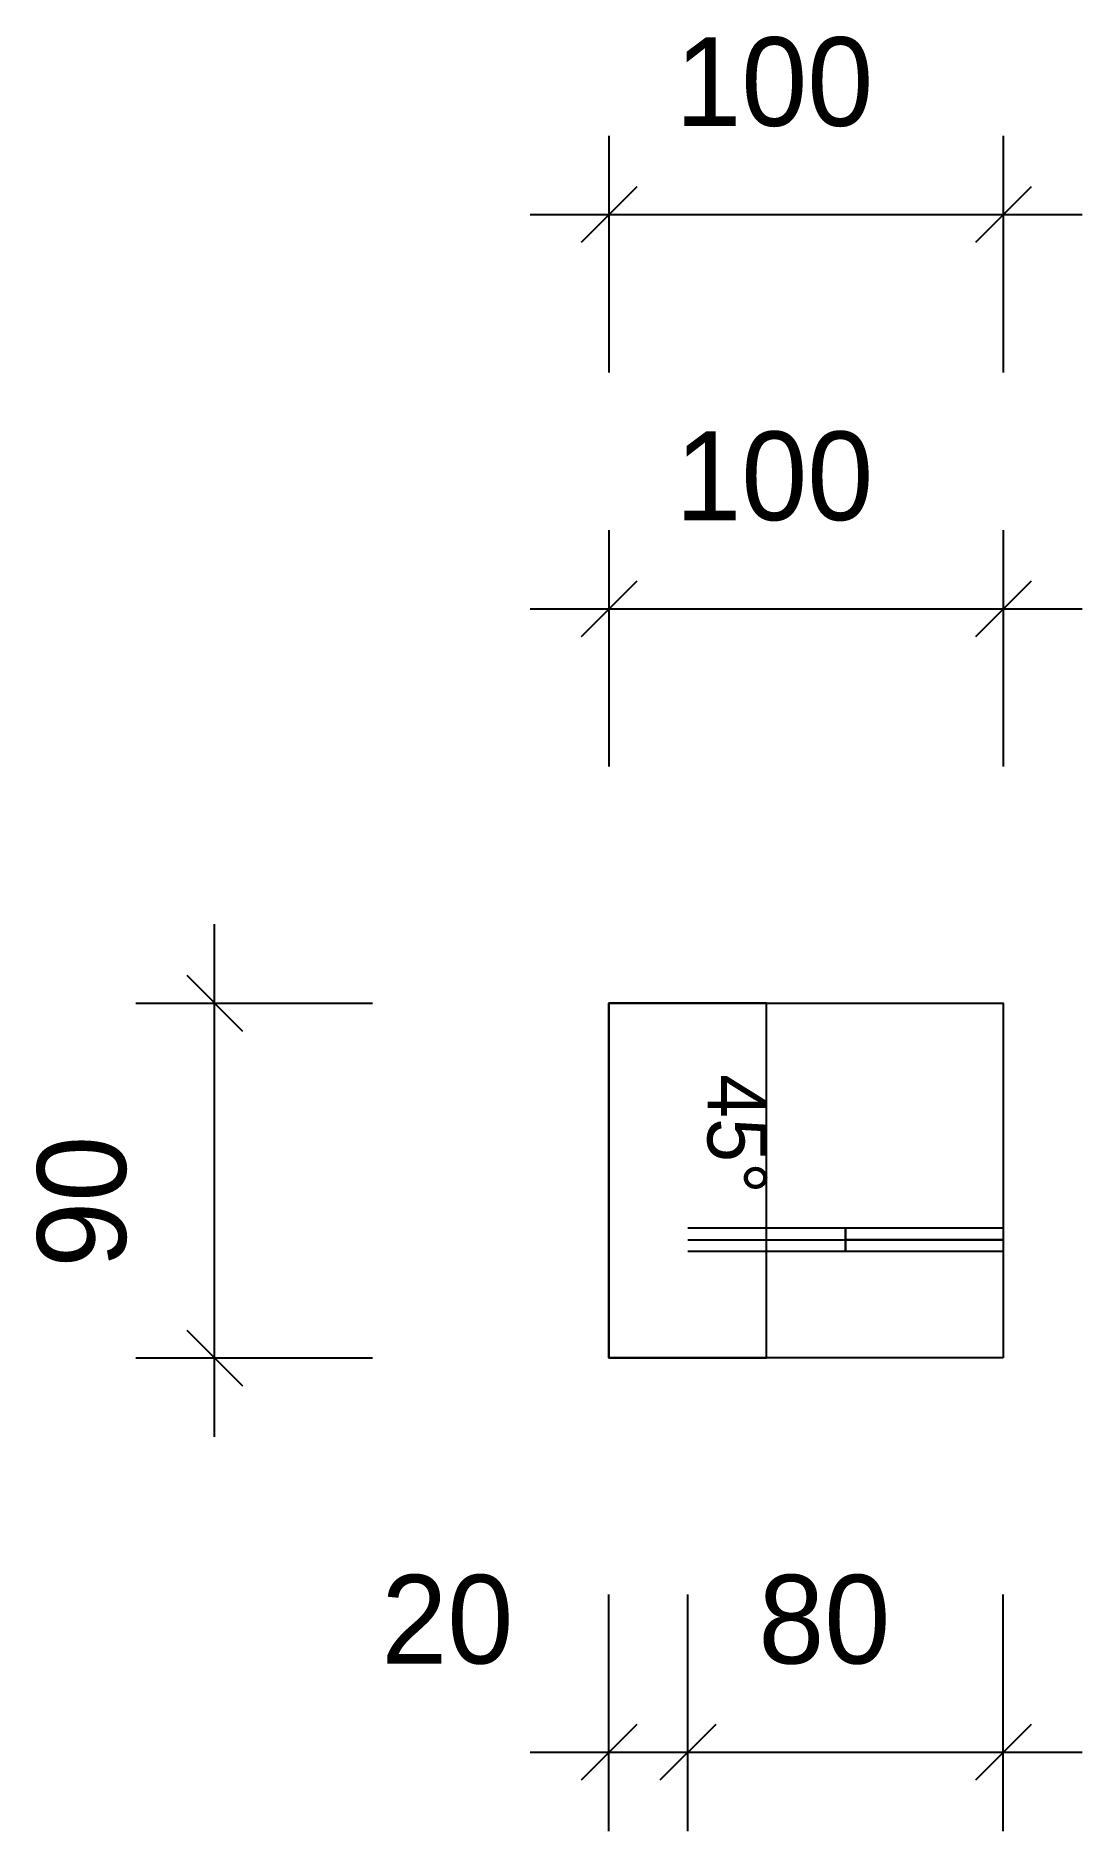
# Model space of a CAD drawing. Header units: millimetres. Extents: x -145 to 120, y -120 to 335.
import ezdxf
from ezdxf.enums import TextEntityAlignment as Align

# ---------------------------------------------------------------- set-up
doc = ezdxf.new("R2010")
doc.units = ezdxf.units.MM
for name, color, linetype in [('CONTOUR', 7, 'CONTINUOUS'), ('CUT_MITRE', 7, 'CONTINUOUS'), ('DIMLINES', 7, 'CONTINUOUS'), ('DIMLINESTEXT', 7, 'CONTINUOUS'), ('DRILLINGSSIDE', 7, 'CONTINUOUS')]:
    doc.layers.add(name, color=color, linetype=linetype)

msp = doc.modelspace()

# ---------------------------------------------------------------- linework, layer by layer
at = {"layer": 'CONTOUR', "color": 0, "linetype": '0'}
msp.add_lwpolyline([(100.001, 0), (0, 0), (0, 90), (100.001, 90), (100.001, 0)], dxfattribs=at)
at = {"layer": 'CUT_MITRE', "color": 1, "linetype": '1'}
msp.add_lwpolyline([(40, 0), (40, 8), (40, 45), (40, 53), (40, 90), (32, 90), (0, 90), (0, 82), (0, 41), (0, 0), (8, 0), (40, 0)], dxfattribs=at)
at = {"layer": 'DIMLINES', "color": 0}
for p, q in [((0, 310), (0, 250)), ((100.001, 310), (100.001, 250)), ((7.071, 297.071), (-7.071, 282.929)), ((107.072, 297.071), (92.93, 282.929)), ((-20, 290), (120.001, 290)), ((0, 210), (0, 150)), ((100.001, 210), (100.001, 150)), ((7.071, 197.071), (-7.071, 182.929)), ((107.072, 197.071), (92.93, 182.929)), ((-20, 190), (120.001, 190)), ((-100, -20), (-100, 110)), ((-107.071, 97.071), (-92.929, 82.929)), ((-120, 90), (-60, 90)), ((-107.071, 7.071), (-92.929, -7.071)), ((-120, 0), (-60, 0)), ((0, -120), (0, -60)), ((20, -120), (20, -60)), ((100.001, -120), (100.001, -60)), ((7.071, -92.929), (-7.071, -107.071)), ((27.071, -92.929), (12.929, -107.071)), ((107.072, -92.929), (92.93, -107.071)), ((-20, -100), (120.001, -100))]:
    msp.add_line(p, q, dxfattribs=at)
at = {"layer": 'DRILLINGSSIDE', "color": 3}
for p, q in [((20, 30), (60, 30)), ((20, 30), (100, 30)), ((100.001, 30), (60.001, 30))]:
    msp.add_line(p, q, dxfattribs=at)
at = {"layer": 'DRILLINGSSIDE', "color": 3, "linetype": '3'}
for points in [[(20, 33), (60, 33), (60, 27), (20, 27)], [(20, 33), (100, 33), (100, 27), (20, 27)], [(100.001, 27), (60.001, 27), (60.001, 33), (100.001, 33)]]:
    msp.add_lwpolyline(points, dxfattribs=at)

# ---------------------------------------------------------------- texts
at = {"layer": 'DIMLINESTEXT'}
for p in [(16.835, 335), (16.835, 235)]:
    msp.add_text('100', height=22.5, dxfattribs=at).set_placement(p, align=Align.TOP_LEFT)
for s, height, rotation, p in [('45°', 15, 270, (40, 72)), ('90', 22.5, 90, (-145, 22.889)), ('20', 22.5, -360, (-57.721, -55)), ('80', 22.5, -360, (37.89, -55))]:
    msp.add_text(s, height=height, rotation=rotation, dxfattribs=at).set_placement(p, align=Align.TOP_LEFT)

doc.saveas('drawing.dxf')
